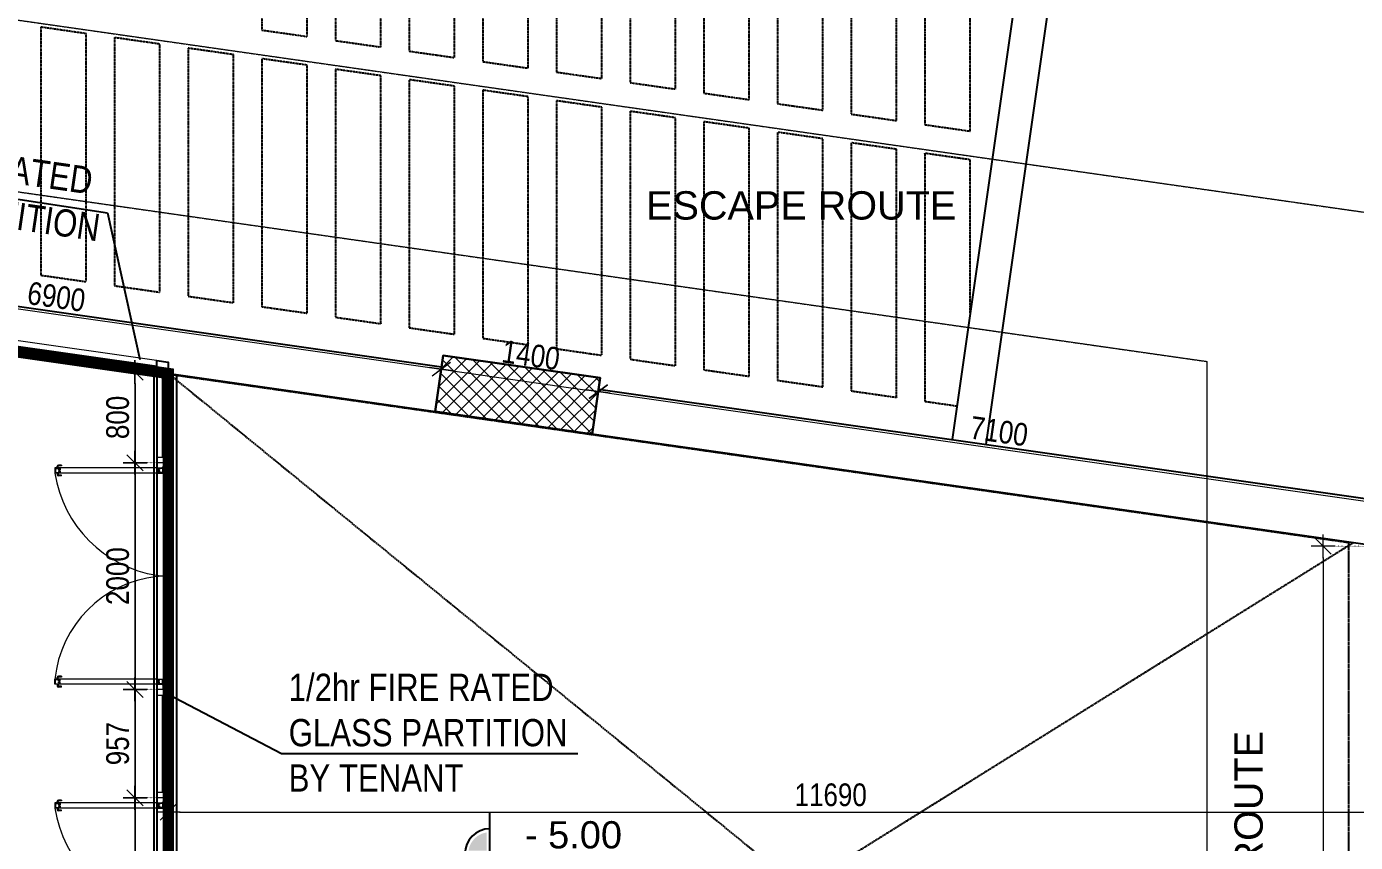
# Model space of a CAD drawing. Header units: inches. Extents: x 676944 to 1044153, y 326920 to 502369.
# Drawn here: x 720598 to 732321, y 382667 to 389866 of the extents above; entities that cross this region are included whole.
import ezdxf

# ---------------------------------------------------------------- set-up
doc = ezdxf.new("R2010")
doc.units = ezdxf.units.IN
doc.header["$MEASUREMENT"] = 0
for name, pattern in [('DASHED2', [9.525, 6.35, -3.175]), ('DOT2', [3.175, 0, -3.175]), ('HIDDEN', [9.525, 6.35, -3.175])]:
    doc.linetypes.add(name, pattern=pattern)
for name, color, linetype, lineweight in [('A-DIMENSION', 7, 'Continuous', 9), ('A-GLASS', 4, 'Continuous', 5), ('A-LEASING LINE', 7, 'DASHED2', 9), ('A-LEVEL', 181, 'Continuous', 9), ('A-LEVEL-FFL', 181, 'Continuous', 9), ('escape route', 8, 'HIDDEN', 15), ('wall hatch', 252, 'Continuous', 0)]:
    doc.layers.add(name, color=color, linetype=linetype, lineweight=lineweight)
for name, color, linetype in [('GLAZ', 4, 'Continuous'), ('LEVELS', 181, 'Continuous'), ('S-BEAM', 2, 'Continuous'), ('S-COL', 210, 'Continuous'), ('S-COL-1', 7, 'Continuous'), ('S-RIBS', 43, 'HIDDEN'), ('SHAFT', 7, 'Continuous'), ('TAXT', 3, 'Continuous'), ('TEXT', 181, 'Continuous')]:
    doc.layers.add(name, color=color, linetype=linetype)
doc.styles.add('ARIAL', font='ARIALN.TTF')
doc.styles.get("Standard").update_dxf_attribs({"font": 'arial.ttf'})
doc.styles.add('style1', font='arial.ttf')
doc.dimstyles.get("Standard").update_dxf_attribs({"dimtxt": 0.18, "dimasz": 0.18, "dimexe": 0.18, "dimexo": 0.0625, "dimgap": 0.09, "dimtad": 0, "dimtih": 1, "dimtoh": 1, "dimdec": 4, "dimzin": 0, "dimdsep": 46, "dimtxsty": 'Standard', "dimcen": 0.09, "dimadec": 0, "dimazin": 0, "dimtfac": 1, "dimtdec": 4, "dimtofl": 0, "dimtmove": 0, "dimatfit": 3, "dimfxl": 1, "dimtolj": 1, "dimtzin": 0, "dimarcsym": 0})

# ---------------------------------------------------------------- blocks, each defined once
blk = doc.blocks.new('R')
for p, q in [((-1.05, 0), (1.05, 0)), ((0, -1.05), (0, 1.05))]:
    blk.add_line(p, q)
at = {"color": 4, "lineweight": 13}
blk.add_line((-0.71, -0.71), (0.71, 0.71), dxfattribs=at)
blk = doc.blocks.new('*D208')
at = {"layer": 'A-DIMENSION', "linetype": 'DOT2', "lineweight": 13, "transparency": 16777216}
for p, q in [((721748, 386817), (721479, 386817)), ((721748, 386017), (721479, 386017))]:
    blk.add_line(p, q, dxfattribs=at)
at = {"layer": 'A-DIMENSION', "transparency": 16777216}
blk.add_line((721554, 386717), (721554, 386117), dxfattribs=at)
at = {"layer": 'Defpoints', "color": 0, "transparency": 16777216}
for p in [(721848, 386817), (721554, 386017), (721848, 386017)]:
    blk.add_point(p, dxfattribs=at)
at = {"layer": 'A-DIMENSION', "transparency": 16777216, "xscale": 100, "yscale": 100, "zscale": 100}
for p, rotation in [((721554, 386817), 90), ((721554, 386017), 270)]:
    blk.add_blockref('R', p, dxfattribs=dict(at, rotation=rotation))
at = {"layer": 'A-DIMENSION', "transparency": 16777216, "insert": (721402, 386417), "char_height": 200, "attachment_point": 5, "rotation": 90, "style": 'ARIAL'}
blk.add_mtext('\\A1;800', dxfattribs=at)
blk = doc.blocks.new('*D209')
at = {"layer": 'A-DIMENSION', "linetype": 'DOT2', "lineweight": 13, "transparency": 16777216}
for p, q in [((721748, 386017), (721479, 386017)), ((721748, 384017), (721479, 384017))]:
    blk.add_line(p, q, dxfattribs=at)
at = {"layer": 'A-DIMENSION', "transparency": 16777216}
blk.add_line((721554, 385917), (721554, 384117), dxfattribs=at)
at = {"layer": 'Defpoints', "color": 0, "transparency": 16777216}
for p in [(721848, 386017), (721554, 384017), (721848, 384017)]:
    blk.add_point(p, dxfattribs=at)
at = {"layer": 'A-DIMENSION', "transparency": 16777216, "xscale": 100, "yscale": 100, "zscale": 100}
for p, rotation in [((721554, 386017), 90), ((721554, 384017), 270)]:
    blk.add_blockref('R', p, dxfattribs=dict(at, rotation=rotation))
at = {"layer": 'A-DIMENSION', "transparency": 16777216, "insert": (721402, 385017), "char_height": 200, "attachment_point": 5, "rotation": 90, "style": 'ARIAL'}
blk.add_mtext('\\A1;2000', dxfattribs=at)
blk = doc.blocks.new('*D210')
at = {"layer": 'A-DIMENSION', "linetype": 'DOT2', "lineweight": 13, "transparency": 16777216}
for p, q in [((721748, 384017), (721479, 384017)), ((721748, 383060), (721479, 383060))]:
    blk.add_line(p, q, dxfattribs=at)
at = {"layer": 'A-DIMENSION', "transparency": 16777216}
blk.add_line((721554, 383917), (721554, 383160), dxfattribs=at)
at = {"layer": 'Defpoints', "color": 0, "transparency": 16777216}
for p in [(721848, 384017), (721554, 383060), (721848, 383060)]:
    blk.add_point(p, dxfattribs=at)
at = {"layer": 'A-DIMENSION', "transparency": 16777216, "xscale": 100, "yscale": 100, "zscale": 100}
for p, rotation in [((721554, 384017), 90), ((721554, 383060), 270)]:
    blk.add_blockref('R', p, dxfattribs=dict(at, rotation=rotation))
at = {"layer": 'A-DIMENSION', "transparency": 16777216, "insert": (721402, 383539), "char_height": 200, "attachment_point": 5, "rotation": 90, "style": 'ARIAL'}
blk.add_mtext('\\A1;957', dxfattribs=at)
blk = doc.blocks.new('*D211')
at = {"layer": 'A-DIMENSION', "linetype": 'DOT2', "lineweight": 13, "transparency": 16777216}
for p, q in [((721748, 383060), (721479, 383060)), ((721748, 381060), (721479, 381060))]:
    blk.add_line(p, q, dxfattribs=at)
at = {"layer": 'A-DIMENSION', "transparency": 16777216}
blk.add_line((721554, 382960), (721554, 381160), dxfattribs=at)
at = {"layer": 'Defpoints', "color": 0, "transparency": 16777216}
for p in [(721848, 383060), (721554, 381060), (721848, 381060)]:
    blk.add_point(p, dxfattribs=at)
at = {"layer": 'A-DIMENSION', "transparency": 16777216, "xscale": 100, "yscale": 100, "zscale": 100}
for p, rotation in [((721554, 383060), 90), ((721554, 381060), 270)]:
    blk.add_blockref('R', p, dxfattribs=dict(at, rotation=rotation))
at = {"layer": 'A-DIMENSION', "transparency": 16777216, "insert": (721402, 382060), "char_height": 200, "attachment_point": 5, "rotation": 90, "style": 'ARIAL'}
blk.add_mtext('\\A1;2000', dxfattribs=at)
blk = doc.blocks.new('*D213')
at = {"layer": 'A-DIMENSION', "linetype": 'DOT2', "lineweight": 13, "transparency": 16777216}
for p, q in [((721847, 382960), (721847, 382858)), ((733537, 382960), (733537, 382858))]:
    blk.add_line(p, q, dxfattribs=at)
at = {"layer": 'A-DIMENSION', "transparency": 16777216}
blk.add_line((721947, 382933), (733437, 382933), dxfattribs=at)
at = {"layer": 'Defpoints', "color": 0, "transparency": 16777216}
for p in [(721847, 383060), (733537, 383060), (733537, 382933)]:
    blk.add_point(p, dxfattribs=at)
at = {"layer": 'A-DIMENSION', "transparency": 16777216, "xscale": 100, "yscale": 100, "zscale": 100, "rotation": 180}
blk.add_blockref('R', (721847, 382933), dxfattribs=at)
at = {"layer": 'A-DIMENSION', "transparency": 16777216, "xscale": 100, "yscale": 100, "zscale": 100}
blk.add_blockref('R', (733537, 382933), dxfattribs=at)
at = {"layer": 'A-DIMENSION', "transparency": 16777216, "insert": (727692, 383086), "char_height": 200, "attachment_point": 5, "style": 'ARIAL'}
blk.add_mtext('\\A1;11690', dxfattribs=at)
blk = doc.blocks.new('level')
at = {"layer": 'LEVELS'}
for points in [[(42.7, 3.7), (22.8, 3.7, -0.325023), (42.7, 23.7)], [(70.2, -3.7), (50.2, -3.7), (50.2, -23.7, 0.325023)]]:
    blk.add_hatch(color=256, dxfattribs=at).paths.add_polyline_path(points)
for p, q in [((46.5, -46.5), (46.5, 46.5)), ((0, 0), (236.9, 0))]:
    blk.add_line(p, q, dxfattribs=at)
blk.add_arc((46.5, 0), 27.7, 90, 0, dxfattribs=at)
at = {"layer": 'LEVELS', "style": 'style1', "flags": 8}
for tag, p in [('+0.00', (85, 6.1)), ('F.F.L', (85, -39.1))]:
    blk.add_attdef(tag, p, '', height=30, dxfattribs=at)
blk = doc.blocks.new('*D194')
at = {"layer": 'A-DIMENSION', "linetype": 'DOT2', "lineweight": 13, "transparency": 16777216}
for p, q in [((724258, 386858), (724266, 386917)), ((725642, 386650), (725652, 386719))]:
    blk.add_line(p, q, dxfattribs=at)
at = {"layer": 'A-DIMENSION', "transparency": 16777216}
blk.add_line((724355, 386828), (725543, 386659), dxfattribs=at)
at = {"layer": 'Defpoints', "color": 0, "transparency": 16777216}
for p in [(724244, 386759), (725641, 386645), (725628, 386551)]:
    blk.add_point(p, dxfattribs=at)
at = {"layer": 'A-DIMENSION', "transparency": 16777216, "xscale": 100, "yscale": 100, "zscale": 100}
for p, rotation in [((724256, 386842), 171.8773290511251), ((725641, 386645), 351.8773290511251)]:
    blk.add_blockref('R', p, dxfattribs=dict(at, rotation=rotation))
at = {"layer": 'A-DIMENSION', "transparency": 16777216, "insert": (725047, 386966), "char_height": 200, "attachment_point": 5, "rotation": 351.8773, "style": 'ARIAL'}
blk.add_mtext('\\A1;1400', dxfattribs=at)
blk = doc.blocks.new('*D195')
at = {"layer": 'A-DIMENSION', "linetype": 'DOT2', "lineweight": 13, "transparency": 16777216}
for p, q in [((725642, 386650), (725652, 386719)), ((732671, 385647), (732681, 385716))]:
    blk.add_line(p, q, dxfattribs=at)
at = {"layer": 'A-DIMENSION', "transparency": 16777216}
blk.add_line((725740, 386630), (732571, 385656), dxfattribs=at)
at = {"layer": 'Defpoints', "color": 0, "transparency": 16777216}
for p in [(725628, 386551), (732670, 385641), (732657, 385548)]:
    blk.add_point(p, dxfattribs=at)
at = {"layer": 'A-DIMENSION', "transparency": 16777216, "xscale": 100, "yscale": 100, "zscale": 100}
for p, rotation in [((725641, 386645), 171.8773290511251), ((732670, 385641), 351.8773290511251)]:
    blk.add_blockref('R', p, dxfattribs=dict(at, rotation=rotation))
at = {"layer": 'A-DIMENSION', "transparency": 16777216, "insert": (729177, 386294), "char_height": 200, "attachment_point": 5, "rotation": 351.8773, "style": 'ARIAL'}
blk.add_mtext('\\A1;7100', dxfattribs=at)
blk = doc.blocks.new('*D202')
at = {"layer": 'A-DIMENSION', "linetype": 'DOT2', "lineweight": 13, "transparency": 16777216}
for p, q in [((732422, 385280), (731961, 385280)), ((732443, 378310), (731961, 378310))]:
    blk.add_line(p, q, dxfattribs=at)
at = {"layer": 'A-DIMENSION', "transparency": 16777216}
blk.add_line((732036, 385180), (732036, 378410), dxfattribs=at)
at = {"layer": 'Defpoints', "color": 0, "transparency": 16777216}
for p in [(732522, 385280), (732036, 378310), (732543, 378310)]:
    blk.add_point(p, dxfattribs=at)
at = {"layer": 'A-DIMENSION', "transparency": 16777216, "xscale": 100, "yscale": 100, "zscale": 100}
for p, rotation in [((732036, 385280), 90), ((732036, 378310), 270)]:
    blk.add_blockref('R', p, dxfattribs=dict(at, rotation=rotation))
at = {"layer": 'A-DIMENSION', "transparency": 16777216, "insert": (731884, 381795), "char_height": 200, "attachment_point": 5, "rotation": 90, "style": 'ARIAL'}
blk.add_mtext('\\A1;6970', dxfattribs=at)
blk = doc.blocks.new('*D233')
at = {"layer": 'A-DIMENSION', "linetype": 'DOT2', "lineweight": 13, "transparency": 16777216}
for p, q in [((717420, 387787), (717435, 387892)), ((724257, 386858), (724266, 386917))]:
    blk.add_line(p, q, dxfattribs=at)
at = {"layer": 'A-DIMENSION', "transparency": 16777216}
blk.add_line((717523, 387803), (724156, 386857), dxfattribs=at)
at = {"layer": 'Defpoints', "color": 0, "transparency": 16777216}
for p in [(717406, 387688), (724243, 386759), (724255, 386843)]:
    blk.add_point(p, dxfattribs=at)
at = {"layer": 'A-DIMENSION', "transparency": 16777216, "xscale": 100, "yscale": 100, "zscale": 100}
for p, rotation in [((717424, 387818), 171.877329051125), ((724255, 386843), 351.8773290511251)]:
    blk.add_blockref('R', p, dxfattribs=dict(at, rotation=rotation))
at = {"layer": 'A-DIMENSION', "transparency": 16777216, "insert": (720861, 387481), "char_height": 200, "attachment_point": 5, "rotation": 351.8773, "style": 'ARIAL'}
blk.add_mtext('\\A1;6900', dxfattribs=at)
blk = doc.blocks.new('*D473')
at = {"layer": 'A-DIMENSION', "color": 254, "linetype": 'DOT2', "lineweight": 13, "transparency": 16777216}
for p, q in [((530759, 219559), (530491, 219559)), ((530759, 218759), (530491, 218759))]:
    blk.add_line(p, q, dxfattribs=at)
at = {"layer": 'A-DIMENSION', "color": 254, "transparency": 16777216}
blk.add_line((530566, 219459), (530566, 218859), dxfattribs=at)
at = {"layer": 'Defpoints', "color": 0, "transparency": 16777216}
for p in [(530859, 219559), (530566, 218759), (530859, 218759)]:
    blk.add_point(p, dxfattribs=at)
at = {"layer": 'A-DIMENSION', "color": 254, "transparency": 16777216, "xscale": 100, "yscale": 100, "zscale": 100}
for p, rotation in [((530566, 219559), 90), ((530566, 218759), 270)]:
    blk.add_blockref('R', p, dxfattribs=dict(at, rotation=rotation))
at = {"layer": 'A-DIMENSION', "color": 254, "transparency": 16777216, "insert": (530414, 219159), "char_height": 200, "attachment_point": 5, "rotation": 90, "style": 'ARIAL'}
blk.add_mtext('\\A1;800', dxfattribs=at)
blk = doc.blocks.new('*D474')
at = {"layer": 'A-DIMENSION', "color": 254, "linetype": 'DOT2', "lineweight": 13, "transparency": 16777216}
for p, q in [((530759, 218759), (530491, 218759)), ((530760, 216759), (530491, 216759))]:
    blk.add_line(p, q, dxfattribs=at)
at = {"layer": 'A-DIMENSION', "color": 254, "transparency": 16777216}
blk.add_line((530566, 218659), (530566, 216859), dxfattribs=at)
at = {"layer": 'Defpoints', "color": 0, "transparency": 16777216}
for p in [(530859, 218759), (530566, 216759), (530860, 216759)]:
    blk.add_point(p, dxfattribs=at)
at = {"layer": 'A-DIMENSION', "color": 254, "transparency": 16777216, "xscale": 100, "yscale": 100, "zscale": 100}
for p, rotation in [((530566, 218759), 90), ((530566, 216759), 270)]:
    blk.add_blockref('R', p, dxfattribs=dict(at, rotation=rotation))
at = {"layer": 'A-DIMENSION', "color": 254, "transparency": 16777216, "insert": (530414, 217759), "char_height": 200, "attachment_point": 5, "rotation": 90, "style": 'ARIAL'}
blk.add_mtext('\\A1;2000', dxfattribs=at)
blk = doc.blocks.new('*D475')
at = {"layer": 'A-DIMENSION', "color": 254, "linetype": 'DOT2', "lineweight": 13, "transparency": 16777216}
for p, q in [((530760, 216759), (530491, 216759)), ((530759, 215802), (530491, 215802))]:
    blk.add_line(p, q, dxfattribs=at)
at = {"layer": 'A-DIMENSION', "color": 254, "transparency": 16777216}
blk.add_line((530566, 216659), (530566, 215902), dxfattribs=at)
at = {"layer": 'Defpoints', "color": 0, "transparency": 16777216}
for p in [(530860, 216759), (530566, 215802), (530859, 215802)]:
    blk.add_point(p, dxfattribs=at)
at = {"layer": 'A-DIMENSION', "color": 254, "transparency": 16777216, "xscale": 100, "yscale": 100, "zscale": 100}
for p, rotation in [((530566, 216759), 90), ((530566, 215802), 270)]:
    blk.add_blockref('R', p, dxfattribs=dict(at, rotation=rotation))
at = {"layer": 'A-DIMENSION', "color": 254, "transparency": 16777216, "insert": (530414, 216281), "char_height": 200, "attachment_point": 5, "rotation": 90, "style": 'ARIAL'}
blk.add_mtext('\\A1;957', dxfattribs=at)
blk = doc.blocks.new('*D476')
at = {"layer": 'A-DIMENSION', "color": 254, "linetype": 'DOT2', "lineweight": 13, "transparency": 16777216}
for p, q in [((530759, 215802), (530491, 215802)), ((530759, 213802), (530491, 213802))]:
    blk.add_line(p, q, dxfattribs=at)
at = {"layer": 'A-DIMENSION', "color": 254, "transparency": 16777216}
blk.add_line((530566, 215702), (530566, 213902), dxfattribs=at)
at = {"layer": 'Defpoints', "color": 0, "transparency": 16777216}
for p in [(530859, 215802), (530566, 213802), (530859, 213802)]:
    blk.add_point(p, dxfattribs=at)
at = {"layer": 'A-DIMENSION', "color": 254, "transparency": 16777216, "xscale": 100, "yscale": 100, "zscale": 100}
for p, rotation in [((530566, 215802), 90), ((530566, 213802), 270)]:
    blk.add_blockref('R', p, dxfattribs=dict(at, rotation=rotation))
at = {"layer": 'A-DIMENSION', "color": 254, "transparency": 16777216, "insert": (530414, 214802), "char_height": 200, "attachment_point": 5, "rotation": 90, "style": 'ARIAL'}
blk.add_mtext('\\A1;2000', dxfattribs=at)
blk = doc.blocks.new('CEILING PLAN')
at = {"layer": 'S-BEAM', "color": 254, "linetype": 'ByBlock'}
for p, q in [((418157, 478810), (417119, 471534)), ((418454, 478768), (417416, 471492)), ((388822, 475169), (437572, 468211)), ((405783, 473152), (412614, 472177)), ((414000, 471979), (421033, 470976))]:
    blk.add_line(p, q, dxfattribs=at)
at = {"layer": 'S-BEAM', "color": 254}
for p, q in [((410079, 465573), (410079, 472135)), ((410279, 465573), (410279, 472106))]:
    blk.add_line(p, q, dxfattribs=at)
at = {"layer": 'S-COL-1', "color": 254, "lineweight": 30}
blk.add_lwpolyline([(413944, 471583), (414014, 472078), (412628, 472276), (412558, 471781)], close=True, dxfattribs=at)
at = {"layer": 'S-RIBS', "color": 254, "ltscale": 0.4}
for points in [[(411428, 477279), (411028, 477336), (411028, 475148), (411428, 475091)], [(412078, 477187), (411678, 477244), (411678, 475055), (412078, 474998)], [(412728, 477094), (412328, 477151), (412328, 474962), (412728, 474905)], [(413378, 477001), (412978, 477058), (412978, 474869), (413378, 474812)], [(414028, 476908), (413628, 476965), (413628, 474777), (414028, 474720)], [(414678, 476815), (414278, 476873), (414278, 474684), (414678, 474627)], [(415328, 476723), (414928, 476780), (414928, 474591), (415328, 474534)], [(415978, 476630), (415578, 476687), (415578, 474498), (415978, 474441)], [(416628, 476537), (416228, 476594), (416228, 474406), (416628, 474349)], [(417278, 476444), (416878, 476501), (416878, 474313), (417278, 474256)], [(409478, 475116), (409078, 475174), (409078, 472985), (409478, 472928)], [(410128, 475024), (409728, 475081), (409728, 472892), (410128, 472835)], [(410778, 474931), (410378, 474988), (410378, 472799), (410778, 472742)], [(411428, 474838), (411028, 474895), (411028, 472707), (411428, 472650)], [(412078, 474745), (411678, 474802), (411678, 472614), (412078, 472557)], [(412728, 474653), (412328, 474710), (412328, 472521), (412656, 472474), (412656, 472474), (412728, 472464)], [(413378, 474560), (412978, 474617), (412978, 472428), (413378, 472371)], [(414028, 474467), (413628, 474524), (413628, 472336), (414028, 472278)], [(414678, 474374), (414278, 474431), (414278, 472243), (414678, 472186)], [(415328, 474282), (414928, 474339), (414928, 472150), (415328, 472093)], [(415978, 474189), (415578, 474246), (415578, 472057), (415978, 472000)], [(416628, 474096), (416228, 474153), (416228, 471964), (416628, 471907)]]:
    blk.add_lwpolyline(points, close=True, dxfattribs=at)
blk.add_lwpolyline([(417278, 472652), (417278, 474003), (416878, 474060), (416878, 471872), (417161, 471831)], dxfattribs=at)
blk = doc.blocks.new('SDFGBS')
at = {"color": 254, "linetype": 'Continuous', "ltscale": 100}
blk.add_lwpolyline([(548358.7, 199352.4), (548358.7, 205055.3), (548158.7, 205052.4), (546609.2, 205052.4), (546609.2, 211052.4), (542748.5, 211052.4), (542748.5, 217853.6), (543751.9, 217706.5), (543785.2, 217903.8), (544329.2, 221715.1), (545372.1, 229020.7), (545414.4, 229317.7), (509749.2, 234378), (508982.7, 222668.9), (530759.5, 219560.9), (530757.7, 213002.3), (529859.4, 213002.3), (529859.4, 212802.4), (529859.4, 209552.4), (521809.4, 209552.4), (521809.4, 209352.4), (521809.4, 199352.4), (548358.7, 199352.4)], dxfattribs=at)
at = {"layer": 'A-DIMENSION', "color": 254}
for p, q in [((530759.5, 218809.5), (530759.5, 219560.9)), ((530809.5, 218809.5), (530809.5, 219553.8)), ((530859.5, 218809.5), (530859.5, 219546.6)), ((530814, 218759.5), (530859.5, 218759.5)), ((530814, 218759.5), (530814, 218714)), ((530818.6, 218718.6), (530818.6, 218755)), ((530818.6, 218755), (530854.9, 218754.9)), ((530854.9, 218718.6), (530854.9, 218754.9)), ((530859.5, 218759.5), (530859.5, 218714)), ((529904.9, 218714), (529859.5, 218714)), ((529859.5, 218714), (529859.5, 218668.6)), ((529904.9, 218668.6), (529859.5, 218668.6)), ((529864, 218709.5), (529900.4, 218709.5)), ((529864, 218709.5), (529864, 218673.1)), ((529864, 218673.1), (529900.4, 218673.1)), ((529879.9, 218714), (529879.9, 218727.7)), ((529879.9, 218668.6), (529879.9, 218654.9)), ((529886.8, 218714), (529886.8, 218727.7)), ((529886.8, 218668.6), (529886.8, 218654.9)), ((529916.7, 218739), (529891.3, 218739)), ((529916.7, 218732.2), (529891.3, 218732.2)), ((529891.3, 218700.4), (529900.4, 218700.4)), ((529891.3, 218700.4), (529891.3, 218695.9)), ((529904.9, 218695.9), (529891.3, 218695.9)), ((529891.3, 218686.8), (529891.3, 218682.2)), ((529904.9, 218686.8), (529891.3, 218686.8)), ((529891.3, 218682.2), (529900.4, 218682.2)), ((529916.7, 218650.4), (529891.3, 218650.4)), ((529916.7, 218643.6), (529891.3, 218643.6)), ((529895.9, 218695.9), (529895.9, 218686.8)), ((529900.4, 218709.5), (529900.4, 218700.4)), ((529900.4, 218682.2), (529900.4, 218673.1)), ((529904.9, 218714), (529904.9, 218695.9)), ((530768.6, 218714), (529904.9, 218714)), ((529904.9, 218686.8), (529904.9, 218668.6)), ((530768.6, 218668.6), (529904.9, 218668.6)), ((529916.7, 218739), (529916.7, 218732.2)), ((529916.7, 218643.6), (529916.7, 218650.4)), ((530768.6, 218714), (530768.6, 218695.9)), ((530768.6, 218714), (530814, 218714)), ((530768.6, 218695.9), (530782.2, 218695.9)), ((530768.6, 218686.8), (530768.6, 218668.6)), ((530768.6, 218686.8), (530782.2, 218686.8)), ((530768.6, 218668.6), (530814, 218668.6)), ((530809.5, 218709.5), (530773.1, 218709.5)), ((530773.1, 218709.5), (530773.1, 218700.4)), ((530782.2, 218700.4), (530773.1, 218700.4)), ((530782.2, 218682.2), (530773.1, 218682.2)), ((530773.1, 218682.2), (530773.1, 218673.1)), ((530809.5, 218673.1), (530773.1, 218673.1)), ((530777.7, 218695.9), (530777.7, 218686.8)), ((530782.2, 218700.4), (530782.2, 218695.9)), ((530782.2, 218686.8), (530782.2, 218682.2)), ((530809.5, 218709.5), (530809.5, 218673.1)), ((530814, 218714), (530814, 218668.6)), ((530814, 218714), (530859.5, 218714)), ((530818.6, 218718.6), (530854.9, 218718.6)), ((529904.9, 216850.4), (529859.5, 216850.4)), ((529859.5, 216804.9), (529859.5, 216850.4)), ((529904.9, 216805), (529859.5, 216804.9)), ((529864, 216845.9), (529900.4, 216845.9)), ((529864, 216809.5), (529864, 216845.9)), ((529864, 216809.5), (529900.4, 216809.5)), ((529879.9, 216850.4), (529879.9, 216864)), ((529879.9, 216804.9), (529879.9, 216791.3)), ((529886.8, 216850.4), (529886.8, 216864)), ((529886.8, 216804.9), (529886.8, 216791.3)), ((529916.7, 216875.4), (529891.3, 216875.4)), ((529916.7, 216868.6), (529891.3, 216868.6)), ((529891.3, 216836.8), (529900.4, 216836.8)), ((529891.3, 216832.2), (529891.3, 216836.8)), ((529904.9, 216832.2), (529891.3, 216832.2)), ((529891.3, 216818.6), (529891.3, 216823.1)), ((529904.9, 216823.1), (529891.3, 216823.1)), ((529891.3, 216818.6), (529900.4, 216818.6)), ((529916.7, 216786.8), (529891.3, 216786.8)), ((529916.7, 216779.9), (529891.3, 216779.9)), ((529895.9, 216823.1), (529895.9, 216832.2)), ((529900.4, 216836.8), (529900.4, 216845.9)), ((529900.4, 216809.5), (529900.4, 216818.6)), ((529904.9, 216832.2), (529904.9, 216850.4)), ((530768.6, 216850.4), (529904.9, 216850.4)), ((529904.9, 216805), (529904.9, 216823.1)), ((530768.6, 216804.9), (529904.9, 216805)), ((529916.7, 216875.4), (529916.7, 216868.6)), ((529916.7, 216779.9), (529916.7, 216786.8)), ((530768.6, 216832.2), (530768.6, 216850.4)), ((530768.6, 216850.4), (530814, 216850.4)), ((530768.6, 216832.2), (530782.2, 216832.2)), ((530768.6, 216804.9), (530768.6, 216823.1)), ((530768.6, 216823.1), (530782.2, 216823.1)), ((530768.6, 216804.9), (530814, 216804.9)), ((530809.5, 216845.9), (530773.1, 216845.9)), ((530773.1, 216836.8), (530773.1, 216845.9)), ((530782.2, 216836.8), (530773.1, 216836.8)), ((530773.1, 216809.5), (530773.1, 216818.6)), ((530782.2, 216818.6), (530773.1, 216818.6)), ((530809.5, 216809.5), (530773.1, 216809.5)), ((530777.7, 216823.1), (530777.7, 216832.2)), ((530782.2, 216832.2), (530782.2, 216836.8)), ((530782.2, 216818.6), (530782.2, 216823.1)), ((530809.5, 216809.5), (530809.5, 216845.9)), ((530814, 216804.9), (530814, 216850.4)), ((530814, 216759.5), (530814, 216804.9)), ((530814, 216804.9), (530859.5, 216804.9)), ((530814, 216759.5), (530859.5, 216759.5)), ((530818.6, 216800.4), (530818.6, 216764)), ((530818.6, 216800.4), (530854.9, 216800.4)), ((530818.6, 216764), (530854.9, 216764)), ((530854.9, 216800.4), (530854.9, 216764)), ((530859.5, 216759.5), (530859.5, 216804.9)), ((530759.5, 215852.4), (530759.5, 216709.5)), ((530809.5, 215852.4), (530809.5, 216709.5)), ((530859.4, 215852.4), (530859.5, 216709.5)), ((529904.9, 215757), (529859.4, 215757)), ((529859.4, 215757), (529859.4, 215711.5)), ((529904.9, 215711.5), (529859.4, 215711.5)), ((529864, 215752.4), (529900.4, 215752.4)), ((529864, 215752.4), (529864, 215716.1)), ((529864, 215716.1), (529900.3, 215716.1)), ((529879.9, 215757), (529879.9, 215770.6)), ((529879.9, 215711.5), (529879.9, 215697.9)), ((529886.7, 215757), (529886.7, 215770.6)), ((529886.7, 215711.5), (529886.7, 215697.9)), ((529916.7, 215782), (529891.3, 215782)), ((529916.7, 215775.2), (529891.3, 215775.2)), ((529891.3, 215743.3), (529900.4, 215743.3)), ((529891.3, 215743.3), (529891.3, 215738.8)), ((529904.9, 215738.8), (529891.3, 215738.8)), ((529891.3, 215729.7), (529891.3, 215725.2)), ((529904.9, 215729.7), (529891.3, 215729.7)), ((529891.3, 215725.2), (529900.3, 215725.2)), ((529895.8, 215738.8), (529895.8, 215729.7)), ((529900.3, 215725.2), (529900.3, 215716.1)), ((529900.4, 215752.4), (529900.4, 215743.3)), ((529904.9, 215757), (529904.9, 215738.8)), ((530768.5, 215757), (529904.9, 215757)), ((529904.9, 215729.7), (529904.9, 215711.5)), ((530768.5, 215711.5), (529904.9, 215711.5)), ((529916.7, 215782), (529916.7, 215775.2)), ((530768.5, 215757), (530768.5, 215738.8)), ((530768.5, 215757), (530814, 215757)), ((530768.5, 215738.8), (530782.2, 215738.8)), ((530768.5, 215729.7), (530768.5, 215711.5)), ((530768.5, 215729.7), (530782.2, 215729.7)), ((530768.5, 215711.5), (530814, 215711.5)), ((530809.4, 215752.4), (530773.1, 215752.4)), ((530773.1, 215752.4), (530773.1, 215743.3)), ((530782.2, 215743.3), (530773.1, 215743.3)), ((530782.2, 215725.2), (530773.1, 215725.2)), ((530773.1, 215725.2), (530773.1, 215716.1)), ((530809.4, 215716.1), (530773.1, 215716.1)), ((530777.6, 215738.8), (530777.6, 215729.7)), ((530782.2, 215743.3), (530782.2, 215738.8)), ((530782.2, 215729.7), (530782.2, 215725.2)), ((530809.4, 215752.4), (530809.4, 215716.1)), ((530814, 215802.4), (530859.4, 215802.4)), ((530814, 215802.4), (530814, 215757)), ((530814, 215757), (530814, 215711.5)), ((530814, 215757), (530859.4, 215757)), ((530818.5, 215761.5), (530818.5, 215797.9)), ((530818.5, 215797.9), (530854.9, 215797.9)), ((530818.5, 215761.5), (530854.9, 215761.5)), ((530854.9, 215761.5), (530854.9, 215797.9)), ((530859.4, 215802.4), (530859.4, 215757)), ((529916.7, 215693.3), (529891.3, 215693.3)), ((529916.7, 215686.5), (529891.3, 215686.5)), ((529916.7, 215686.5), (529916.7, 215693.3))]:
    blk.add_line(p, q, dxfattribs=at)
blk.add_lwpolyline([(530809.5, 219553.8), (530759.5, 219560.9)], dxfattribs=at)
for points in [[(530759.5, 218809.5), (530859.5, 218809.5), (530859.5, 218759.5), (530759.5, 218759.5)], [(530759.5, 216709.5), (530859.5, 216709.5), (530859.5, 216759.5), (530759.5, 216759.5)], [(530759.4, 215852.4), (530859.4, 215852.4), (530859.4, 215802.4), (530759.4, 215802.4)]]:
    blk.add_lwpolyline(points, close=True, dxfattribs=at)
for centre in [(530810.1, 218718), (530810.1, 216801), (530810, 215761)]:
    blk.add_circle(centre, 3.98, dxfattribs=at)
for centre, radius, start, end in [((530922.1, 218828.6), 1074.6, 188.56447, 261.27177), ((529891.3, 218727.7), 11.4, 90.02421, 179.97515), ((529891.3, 218654.9), 11.4, 180.02485, 269.97579), ((529891.3, 218727.7), 4.55, 90.02421, 179.97515), ((529891.3, 218654.9), 4.55, 180.02485, 269.97579), ((530866.8, 216748.4), 1012.5, 96.11396, 174.21627), ((529891.3, 216864), 11.4, 90.02421, 179.97515), ((529891.3, 216791.3), 11.4, 180.02485, 269.97579), ((529891.3, 216864), 4.55, 90.02421, 179.97515), ((529891.3, 216791.3), 4.55, 180.02485, 269.97579), ((530922, 215871.5), 1074.6, 188.56447, 261.2303), ((529891.3, 215770.6), 11.4, 90.02421, 179.97515), ((529891.3, 215770.6), 4.55, 90.02421, 179.97515), ((529891.3, 215697.9), 11.4, 180.02485, 269.97579), ((529891.3, 215697.9), 4.55, 180.02485, 269.97579)]:
    blk.add_arc(centre, radius, start, end, dxfattribs=at)
at = {"layer": 'A-GLASS', "color": 254}
blk.add_line((530759.5, 219560.9), (526382.3, 220185.6), dxfattribs=at)
at = {"layer": 'A-DIMENSION', "color": 254}
dim = blk.add_aligned_dim(p1=(530859.5, 219559.5), p2=(530859.5, 218759.5), distance=-293.8, dimstyle='Standard', override={"dimscale": 100, "dimtxt": 2, "dimasz": 1, "dimexe": 0.75, "dimexo": 1, "dimgap": 0.5, "dimtad": 1, "dimtih": 0, "dimtoh": 0, "dimdec": 0, "dimzin": 3, "dimtxsty": 'ARIAL', "dimblk": 'R', "dimcen": 2.5, "dimdle": 1, "dimclrd": 254, "dimclre": 254, "dimclrt": 254, "dimadec": 2, "dimtdec": 0, "dimtix": 1, "dimtofl": 1, "dimtmove": 2, "dimldrblk": 'R', "dimfxl": 2.5, "dimtzin": 3, "dimlwd": 65535, "dimlwe": 13}, dxfattribs=at)
dim.commit()
dim.dimension.update_dxf_attribs({"geometry": '*D473', "text_midpoint": (530413.6, 219159.5)})
for base, p1, p2, picture, middle in [((530565.7, 216759.5), (530859.5, 218759.5), (530859.5, 216759.5), '*D474', (530413.6, 217759.5)), ((530565.7, 215802.4), (530859.5, 216759.5), (530859.5, 215802.4), '*D475', (530413.6, 216281)), ((530565.7, 213802.4), (530859.5, 215802.4), (530859.5, 213802.4), '*D476', (530413.6, 214802.4))]:
    dim = blk.add_linear_dim(base=base, p1=p1, p2=p2, angle=89.99997, dimstyle='Standard', override={"dimscale": 100, "dimtxt": 2, "dimasz": 1, "dimexe": 0.75, "dimexo": 1, "dimgap": 0.5, "dimtad": 1, "dimtih": 0, "dimtoh": 0, "dimdec": 0, "dimzin": 3, "dimtxsty": 'ARIAL', "dimblk": 'R', "dimcen": 2.5, "dimdle": 1, "dimclrd": 254, "dimclre": 254, "dimclrt": 254, "dimadec": 2, "dimtdec": 0, "dimtix": 1, "dimtofl": 1, "dimtmove": 2, "dimldrblk": 'R', "dimfxl": 2.5, "dimtzin": 3, "dimlwd": 65535, "dimlwe": 13}, dxfattribs=at)
    dim.commit()
    dim.dimension.update_dxf_attribs({"geometry": picture, "text_midpoint": middle})

msp = doc.modelspace()

# ---------------------------------------------------------------- hatches: boundary and pattern name
at = {"layer": 'wall hatch', "linetype": 'Continuous', "ltscale": 100}
h = msp.add_hatch(dxfattribs=at)
h.set_pattern_fill('ANSI37', color=251, scale=750)
h.set_pattern_definition([(45, (190988.5, 110389.5), (-66.291261, 66.291261), []), (135, (190988.5, 110389.5), (-66.291261, -66.291261), [])])
h.paths.add_polyline_path([(725588.1, 386270.7), (725658.8, 386765.7), (724272.8, 386963.5), (724202.2, 386468.6)])

# ---------------------------------------------------------------- linework, layer by layer
at = {"color": 4, "linetype": 'Continuous', "ltscale": 100}
msp.add_lwpolyline([(739347.2, 366610.4), (739347.2, 372313.3), (739147.2, 372310.4), (737597.7, 372310.4), (737597.7, 378310.4), (733737, 378310.4), (733737, 385111.6), (734740.4, 384964.5), (734773.7, 385161.8), (735317.7, 388973.1), (736360.6, 396278.7), (736402.9, 396575.7), (700737.7, 401636), (699971.2, 389926.9), (721748, 386818.9), (721746.2, 380260.3), (720847.9, 380260.3), (720847.9, 380060.4), (720847.9, 376810.4), (712797.9, 376810.4), (712797.9, 376610.4), (712797.9, 366610.4), (739347.2, 366610.4)], dxfattribs=at)
at = {"layer": 'A-GLASS'}
for p, q in [((721848, 386905.5), (717384.9, 387542.5)), ((721748, 386869.2), (717427.4, 387485.9)), ((721848, 386804.6), (717370.8, 387443.6)), ((721748, 386067.5), (721748, 386818.9)), ((721798, 386067.5), (721798, 386811.8)), ((721848, 386067.5), (721848, 386804.6)), ((721748, 383110.4), (721748, 383967.5)), ((721798, 383110.4), (721798, 383967.5)), ((721847.9, 383110.4), (721848, 383967.5))]:
    msp.add_line(p, q, dxfattribs=at)
at = {"layer": 'A-GLASS', "ltscale": 0.5}
for p, q in [((721757.1, 385926.6), (721747.7, 385926.6)), ((721757.1, 385972), (721747.8, 385972)), ((721757.1, 385972), (721757.1, 385953.9)), ((721757.1, 385972), (721802.5, 385972)), ((721757.1, 385953.9), (721770.7, 385953.9)), ((721757.1, 385944.8), (721757.1, 385926.6)), ((721757.1, 385944.8), (721770.7, 385944.8)), ((721757.1, 385926.6), (721802.5, 385926.6)), ((721798, 385967.5), (721761.6, 385967.5)), ((721761.6, 385967.5), (721761.6, 385958.4)), ((721770.7, 385958.4), (721761.6, 385958.4)), ((721770.7, 385940.2), (721761.6, 385940.2)), ((721761.6, 385940.2), (721761.6, 385931.1)), ((721798, 385931.1), (721761.6, 385931.1)), ((721766.2, 385953.9), (721766.2, 385944.8)), ((721770.7, 385958.4), (721770.7, 385953.9)), ((721770.7, 385944.8), (721770.7, 385940.2)), ((721798, 385967.5), (721798, 385931.1)), ((721802.5, 386017.5), (721848, 386017.5)), ((721802.5, 386017.5), (721802.5, 385972)), ((721802.5, 385972), (721802.5, 385926.6)), ((721802.5, 385972), (721848, 385972)), ((721807.1, 385976.6), (721807.1, 386013)), ((721807.1, 386013), (721843.4, 386012.9)), ((721807.1, 385976.6), (721843.4, 385976.6)), ((721843.4, 385976.6), (721843.4, 386012.9)), ((721848, 386017.5), (721848, 385972)), ((721757.1, 384108.4), (721747.2, 384108.4)), ((721757.1, 384062.9), (721747.2, 384062.9)), ((721757.1, 384090.2), (721757.1, 384108.4)), ((721757.1, 384108.4), (721802.5, 384108.4)), ((721757.1, 384090.2), (721770.7, 384090.2)), ((721757.1, 384062.9), (721757.1, 384081.1)), ((721757.1, 384081.1), (721770.7, 384081.1)), ((721757.1, 384062.9), (721802.5, 384062.9)), ((721798, 384103.9), (721761.6, 384103.9)), ((721761.6, 384094.8), (721761.6, 384103.9)), ((721770.7, 384094.8), (721761.6, 384094.8)), ((721761.6, 384067.5), (721761.6, 384076.6)), ((721770.7, 384076.6), (721761.6, 384076.6)), ((721798, 384067.5), (721761.6, 384067.5)), ((721766.2, 384081.1), (721766.2, 384090.2)), ((721770.7, 384090.2), (721770.7, 384094.8)), ((721770.7, 384076.6), (721770.7, 384081.1)), ((721798, 384067.5), (721798, 384103.9)), ((721802.5, 384062.9), (721802.5, 384108.4)), ((721802.5, 384017.5), (721802.5, 384062.9)), ((721802.5, 384062.9), (721848, 384062.9)), ((721807.1, 384058.4), (721807.1, 384022)), ((721807.1, 384058.4), (721843.4, 384058.4)), ((721843.4, 384058.4), (721843.4, 384022)), ((721848, 384017.5), (721848, 384062.9)), ((721802.5, 384017.5), (721848, 384017.5)), ((721807.1, 384022), (721843.4, 384022)), ((721757, 383015), (721746.9, 383015)), ((721757, 383015), (721757, 382996.8)), ((721757, 383015), (721802.5, 383015)), ((721757, 382996.8), (721770.7, 382996.8)), ((721797.9, 383010.4), (721761.6, 383010.4)), ((721761.6, 383010.4), (721761.6, 383001.3)), ((721770.7, 383001.3), (721761.6, 383001.3)), ((721766.1, 382996.8), (721766.1, 382987.7)), ((721770.7, 383001.3), (721770.7, 382996.8)), ((721797.9, 383010.4), (721797.9, 382974.1)), ((721802.5, 383060.4), (721847.9, 383060.4)), ((721802.5, 383060.4), (721802.5, 383015)), ((721802.5, 383015), (721802.5, 382969.5)), ((721802.5, 383015), (721847.9, 383015)), ((721807, 383019.5), (721807, 383055.9)), ((721807, 383055.9), (721843.4, 383055.9)), ((721807, 383019.5), (721843.4, 383019.5)), ((721843.4, 383019.5), (721843.4, 383055.9)), ((721847.9, 383060.4), (721847.9, 383015)), ((721757, 382969.5), (721746.9, 382969.5)), ((721757, 382987.7), (721757, 382969.5)), ((721757, 382987.7), (721770.7, 382987.7)), ((721757, 382969.5), (721802.5, 382969.5)), ((721770.7, 382983.2), (721761.6, 382983.2)), ((721761.6, 382983.2), (721761.6, 382974.1)), ((721797.9, 382974.1), (721761.6, 382974.1)), ((721770.7, 382987.7), (721770.7, 382983.2))]:
    msp.add_line(p, q, dxfattribs=at)
at = {"layer": 'A-GLASS'}
for points in [[(721748, 386067.5), (721848, 386067.5), (721848, 386017.5), (721748, 386017.5)], [(721748, 383967.5), (721848, 383967.5), (721848, 384017.5), (721748, 384017.5)], [(721747.9, 383110.4), (721847.9, 383110.4), (721847.9, 383060.4), (721747.9, 383060.4)]]:
    msp.add_lwpolyline(points, close=True, dxfattribs=at)
at = {"layer": 'A-GLASS', "ltscale": 0.5}
for centre in [(721798.6, 385976), (721798.6, 384059), (721798.5, 383019)]:
    msp.add_circle(centre, 3.98, dxfattribs=at)
for centre, radius, start, end in [((721910.6, 386086.6), 1074.6, 261.27177, 264.23052), ((721855.3, 384006.4), 1012.5, 92.9889, 96.11396)]:
    msp.add_arc(centre, radius, start, end, dxfattribs=at)
at = {"layer": 'A-LEASING LINE', "color": 6, "const_width": 100}
msp.add_lwpolyline([(700738.3, 401636), (699971.2, 389926.9), (721848, 386804.6), (721848, 380260.3), (720947.9, 380260.5), (720947.9, 376710.4), (712897.9, 376710.4), (712897.9, 366610.4), (739247.2, 366610.4), (739247.2, 372210.4), (737497.6, 372210.4), (737497.7, 378235.4), (733637, 378235.4), (733637, 385223.7), (734660.6, 385076.9), (735811.4, 393217.7), (735819, 393216.6), (736306.1, 396582.2), (700738.3, 401636)], dxfattribs=at)
at = {"layer": 'escape route', "linetype": 'HIDDEN', "ltscale": 0.5}
for p, q in [((701080.5, 392697.9), (734957.2, 387862.8)), ((702353.3, 391001), (731012, 386910.7)), ((731012, 375756.9), (731012, 386910.7))]:
    msp.add_line(p, q, dxfattribs=at)
at = {"layer": 'GLAZ'}
msp.add_lwpolyline([(721798, 386811.8), (721748, 386818.9), (721748, 386919.8), (721848, 386905.5), (721848, 386804.6)], dxfattribs=at)
at = {"layer": 'S-COL'}
msp.add_lwpolyline([(725588.1, 386270.7), (725658.8, 386765.7), (724272.8, 386963.5), (724202.2, 386468.6)], close=True, dxfattribs=at)
at = {"layer": 'SHAFT', "linetype": 'HIDDEN'}
for p, q in [((721862, 386795.1), (732262, 378310.2)), ((732304.9, 385312), (721073.5, 378312.8))]:
    msp.add_line(p, q, dxfattribs=at)
msp.add_lwpolyline([(720997.9, 380160.2), (720997.9, 378312.8), (732262, 378310.2), (732262, 385311.2), (721862, 386795.1), (721862, 380160.4), (721073.5, 380160.4), (721073.5, 380160.2)], dxfattribs=at)
at = {"layer": 'TAXT', "color": 51, "ltscale": 100}
for p, q in [((718987.7, 388573.6), (721313.2, 388222.1)), ((721313.2, 388222.1), (721597.6, 386926.7)), ((721848, 383976.5), (722847.6, 383452.5))]:
    msp.add_line(p, q, dxfattribs=at)
msp.add_lwpolyline([(722847.6, 383452.5), (725461.8, 383452.5)], dxfattribs=at)

# ---------------------------------------------------------------- block references
at = {"color": 4, "linetype": 'Continuous'}
for name, p in [('CEILING PLAN', (311644.6, -85312.7)), ('SDFGBS', (190988.5, 167258))]:
    msp.add_blockref(name, p, dxfattribs=at)
at = {"layer": 'A-LEVEL-FFL'}
ref = msp.add_blockref('level', (724314.1, 382565.4), dxfattribs=dict(at, xscale=7.999999999999999, yscale=7.999999999999999, zscale=7.999999999999999))
ref.add_attrib('+0.00', '- 5.00', (724993.9, 382614.4), dxfattribs={"layer": 'A-LEVEL', "height": 240, "style": 'style1'})
ref.add_attrib('F.F.L', 'F.F.L', (724993.9, 382252.3), dxfattribs={"layer": 'A-LEVEL', "height": 240, "style": 'style1'})

# ---------------------------------------------------------------- texts
at = {"layer": 'TAXT', "color": 51, "ltscale": 100, "insert": (718882.6, 388956.7), "char_height": 240, "width": 2569.664, "attachment_point": 1, "rotation": 351.74834, "style": 'ARIAL'}
msp.add_mtext('1/2hr FIRE RATED GLASS PARTITION\\PBY TENANT', dxfattribs=at)
at = {"layer": 'TAXT', "color": 51, "ltscale": 100, "insert": (722910.2, 384155.7), "char_height": 240, "width": 2569.664, "attachment_point": 1, "style": 'ARIAL'}
msp.add_mtext('1/2hr FIRE RATED GLASS PARTITION\\PBY TENANT', dxfattribs=at)
at = {"layer": 'TEXT', "ltscale": 0.5, "style": 'style1'}
msp.add_text('ESCAPE ROUTE', height=250, dxfattribs=at).set_placement((726063.4, 388162.9))
msp.add_text('ESCAPE ROUTE', height=250, rotation=90, dxfattribs=at).set_placement((731503.3, 380914.3))

# ---------------------------------------------------------------- dimensions: what is measured, and where the dimension line sits
at = {"layer": 'A-DIMENSION'}
for base, p1, p2, angle, picture, middle in [((724254.9, 386842.6), (717405.7, 387688.3), (724243, 386759.2), 351.87733, '*D233', (720861.1, 387480.7)), ((732670.1, 385641.4), (725628.1, 386551), (732656.7, 385547.9), 171.87733, '*D195', (729177.3, 386293.6)), ((721554.2, 384017.5), (721848, 386017.5), (721848, 384017.5), 89.99997, '*D209', (721402.1, 385017.5)), ((732036.3, 378310.4), (732521.7, 385280), (732542.9, 378310.4), 90, '*D202', (731884.2, 381795.2)), ((721554.2, 383060.4), (721848, 384017.5), (721848, 383060.4), 89.99997, '*D210', (721402.1, 383539)), ((721554.2, 381060.4), (721848, 383060.4), (721848, 381060.4), 89.99997, '*D211', (721402.1, 382060.4))]:
    dim = msp.add_linear_dim(base=base, p1=p1, p2=p2, angle=angle, dimstyle='Standard', override={"dimscale": 100, "dimtxt": 2, "dimasz": 1, "dimexe": 0.75, "dimexo": 1, "dimgap": 0.5, "dimtad": 1, "dimtih": 0, "dimtoh": 0, "dimdec": 0, "dimzin": 3, "dimtxsty": 'ARIAL', "dimblk": 'R', "dimcen": 2.5, "dimdle": 1, "dimclrd": 256, "dimclre": 256, "dimclrt": 256, "dimadec": 2, "dimtdec": 0, "dimtix": 1, "dimtofl": 1, "dimtmove": 2, "dimldrblk": 'R', "dimfxl": 2.5, "dimtzin": 3, "dimlwd": 65535, "dimlwe": 13}, dxfattribs=at)
    dim.commit()
    dim.dimension.update_dxf_attribs({"geometry": picture, "text_midpoint": middle})
dim = msp.add_linear_dim(base=(725641.5, 386644.6), p1=(724243.7, 386759.1), p2=(725628.1, 386551), angle=171.87733, dimstyle='Standard', override={"dimscale": 100, "dimtxt": 2, "dimasz": 1, "dimexe": 0.75, "dimexo": 1, "dimgap": 0.5, "dimtad": 1, "dimtih": 0, "dimtoh": 0, "dimdec": 0, "dimzin": 3, "dimtxsty": 'ARIAL', "dimblk": 'R', "dimcen": 2.5, "dimdle": 1, "dimclrd": 256, "dimclre": 256, "dimclrt": 256, "dimadec": 2, "dimtdec": 0, "dimtix": 1, "dimtofl": 1, "dimtmove": 2, "dimldrblk": 'R', "dimfxl": 2.5, "dimtzin": 3, "dimlwd": 65535, "dimlwe": 13}, dxfattribs=at)
dim.commit()
dim.dimension.update_dxf_attribs({"geometry": '*D194', "text_midpoint": (725046.6, 386966.4), "dimtype": 160})
for p1, p2, distance, picture, middle in [((721848, 386817.5), (721848, 386017.5), -293.8, '*D208', (721402.1, 386417.5)), ((721847, 383060.4), (733537, 383060.4), -127, '*D213', (727692, 383085.6))]:
    dim = msp.add_aligned_dim(p1=p1, p2=p2, distance=distance, dimstyle='Standard', override={"dimscale": 100, "dimtxt": 2, "dimasz": 1, "dimexe": 0.75, "dimexo": 1, "dimgap": 0.5, "dimtad": 1, "dimtih": 0, "dimtoh": 0, "dimdec": 0, "dimzin": 3, "dimtxsty": 'ARIAL', "dimblk": 'R', "dimcen": 2.5, "dimdle": 1, "dimclrd": 256, "dimclre": 256, "dimclrt": 256, "dimadec": 2, "dimtdec": 0, "dimtix": 1, "dimtofl": 1, "dimtmove": 2, "dimldrblk": 'R', "dimfxl": 2.5, "dimtzin": 3, "dimlwd": 65535, "dimlwe": 13}, dxfattribs=at)
    dim.commit()
    dim.dimension.update_dxf_attribs({"geometry": picture, "text_midpoint": middle})

doc.saveas('drawing.dxf')
